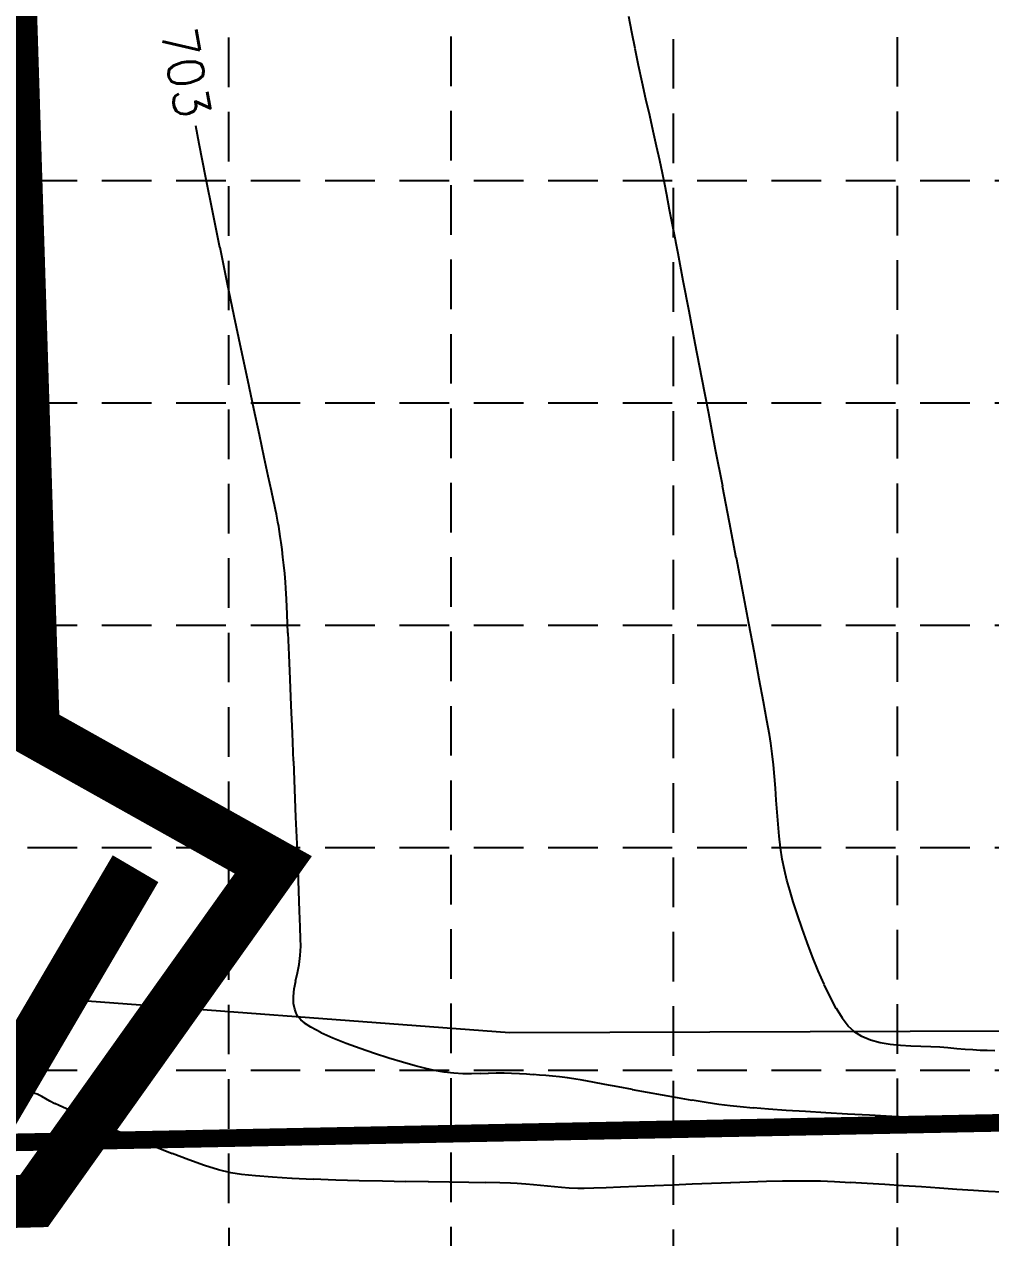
# Model space of a CAD drawing. Extents: x 5513 to 6525, y 3862 to 5479.
# Drawn here: x 6222.9 to 6332.5, y 4475 to 4612.6 of the extents above; entities that cross this region are included whole.
import ezdxf

# ---------------------------------------------------------------- set-up
doc = ezdxf.new("R2010")
doc.units = 0
doc.header["$LTSCALE"] = 50
doc.header["$MEASUREMENT"] = 0
for name, pattern in [('DAREA', [0.45, 0.35, -0.1]), ('DASH', [0.375, 0.25, -0.125]), ('HIDDEN', [0.375, 0.25, -0.125])]:
    doc.linetypes.add(name, pattern=pattern)
for name, color, linetype in [('C-DRNA-E', 11, 'DAREA'), ('CONT-MNR', 14, 'Continuous'), ('GRID', 254, 'HIDDEN'), ('LIMITS OF DISTURBANCE', 1, 'DASH'), ('SILT FENCE', 200, 'Continuous'), ('SRF-FLT', 7, 'Continuous'), ('v-prop-line', 3, 'Continuous'), ('v-topo-break', 150, 'Continuous')]:
    doc.layers.add(name, color=color, linetype=linetype)
doc.styles.add('L80', font='simplex', dxfattribs={"height": 4})

msp = doc.modelspace()

# ---------------------------------------------------------------- linework, layer by layer
at = {"layer": 'C-DRNA-E', "color": 7, "const_width": 2, "flags": 128}
msp.add_lwpolyline([(5728.77, 4476.01), (6423.84, 4489.8), (6414.53, 5124.61), (6036.52, 5117.29), (6006.42, 5046.81), (5930.42, 4919.4)], dxfattribs=at)
at = {"layer": 'CONT-MNR', "color": 42, "extrusion": (0.982945, 0.183898, 0), "elevation": 7032.57}
msp.add_lwpolyline([(3375.99, 702), (3377.82, 702)], dxfattribs=at)
at = {"layer": 'CONT-MNR', "color": 42, "extrusion": (0.980605, 0.195994, 0), "elevation": 7073.63}
msp.add_lwpolyline([(3287.19, 702), (3289.09, 702)], dxfattribs=at)
at = {"layer": 'CONT-MNR', "color": 42}
for points, elevation in [([(6292.56, 4607.92), (6292.16, 4609.82)], 702), ([(6242.74, 4599.02), (6242.35, 4601.07)], 703), ([(6295.52, 4594.42), (6295.27, 4595.7)], 702), ([(6295.75, 4593.26), (6295.52, 4594.42)], 702), ([(6297.03, 4586.58), (6296.51, 4589.28)], 702), ([(6245.9, 4583.32), (6245.09, 4587.27)], 703), ([(6246.7, 4579.47), (6245.9, 4583.32)], 703), ([(6250.11, 4563.47), (6249.56, 4566.04)], 703), ([(6302.1, 4560.2), (6301.3, 4564.34)], 702), ([(6251.38, 4557.53), (6251.27, 4558.09)], 703), ([(6251.48, 4557.04), (6251.38, 4557.53)], 703), ([(6251.66, 4556.13), (6251.57, 4556.59)], 703), ([(6251.75, 4555.64), (6251.66, 4556.13)], 703), ([(6251.93, 4554.5), (6251.84, 4555.08)], 703), ([(6303.64, 4552.1), (6302.88, 4556.1)], 702), ([(6252.13, 4553.03), (6252.03, 4553.81)], 703), ([(6252.23, 4552.17), (6252.13, 4553.03)], 703), ([(6252.56, 4548.64), (6252.51, 4549.33)], 703), ([(6305.06, 4544.64), (6304.37, 4548.26)], 702), ([(6305.69, 4541.31), (6305.06, 4544.64)], 702), ([(6253.04, 4538.31), (6252.92, 4541.07)], 703), ([(6306.73, 4535.75), (6306.25, 4538.32)], 702), ([(6253.44, 4529.02), (6253.3, 4532.21)], 703), ([(6307.56, 4531.07), (6307.39, 4532.06)], 702), ([(6308.07, 4525.96), (6307.97, 4527.3)], 702), ([(6253.83, 4519.65), (6253.7, 4522.67)], 703), ([(6308.51, 4520.52), (6308.38, 4521.87)], 702), ([(6308.67, 4519.2), (6308.51, 4520.52)], 702), ([(6309.37, 4515.52), (6309.09, 4516.69)], 702), ([(6254.23, 4508.86), (6254.18, 4510.21)], 703), ([(6311.67, 4508.46), (6311.1, 4510.06)], 702), ([(6254.24, 4508.03), (6254.23, 4508.86)], 703), ([(6254.05, 4505.98), (6254.19, 4506.98)], 703), ([(6312.94, 4505.25), (6312.29, 4506.84)], 702), ([(6314.3, 4502.28), (6313.61, 4503.71)], 702), ([(6253.57, 4500.91), (6253.44, 4501.54)], 703), ([(6314.98, 4500.99), (6314.3, 4502.28)], 702), ([(6253.74, 4500.45), (6253.57, 4500.91)], 703), ([(6256.53, 4498.24), (6255.4, 4498.85)], 703), ([(6319.95, 4497.08), (6318.87, 4497.37)], 702), ([(6260.98, 4496.42), (6259.38, 4497.01)], 703), ([(6322.26, 4496.76), (6321.09, 4496.88)], 702), ([(6323.43, 4496.69), (6322.26, 4496.76)], 702), ([(6328.67, 4496.41), (6327.64, 4496.52)], 702), ([(6329.59, 4496.33), (6328.67, 4496.41)], 702), ([(6331.28, 4496.23), (6330.45, 4496.27)], 702), ([(6332.1, 4496.2), (6331.28, 4496.23)], 702), ([(6267.21, 4494.48), (6265.79, 4494.88)], 703), ([(6270.53, 4493.75), (6269.43, 4493.94)], 703), ([(6272.63, 4493.58), (6271.6, 4493.64)], 703), ([(6273.62, 4493.57), (6272.63, 4493.58)], 703), ([(6275.52, 4493.61), (6274.59, 4493.58)], 703), ([(6280.61, 4493.47), (6279.86, 4493.52)], 703), ([(6282.04, 4493.36), (6281.33, 4493.42)], 703), ([(6284.48, 4493.1), (6283.59, 4493.21)], 703), ([(6286.17, 4492.83), (6285.2, 4492.99)], 703), ([(6287.37, 4492.61), (6286.17, 4492.83)], 703), ([(6290.26, 4492.08), (6288.74, 4492.36)], 703), ([(6223.97, 4491.39), (6223.42, 4491.46)], 704), ([(6224.45, 4491.22), (6223.97, 4491.39)], 704), ([(6226.36, 4490.18), (6225.81, 4490.45)], 704), ([(6295.28, 4491.15), (6293.56, 4491.46)], 703), ([(6227.7, 4489.59), (6226.84, 4489.97)], 704), ([(6302.93, 4489.93), (6301.65, 4490.1)], 703), ([(6305.55, 4489.69), (6304.08, 4489.82)], 703), ([(6311.48, 4489.28), (6309.29, 4489.42)], 703), ([(6316.25, 4489), (6313.81, 4489.14)], 703), ([(6318.75, 4488.86), (6316.25, 4489)], 703), ([(6326.15, 4488.48), (6323.74, 4488.6)], 703), ([(6328.45, 4488.36), (6326.15, 4488.48)], 703), ([(6239.66, 4484.51), (6237.7, 4485.29)], 704), ([(6247.52, 4482.15), (6246.3, 4482.35)], 704), ([(6249.13, 4481.98), (6247.52, 4482.15)], 704), ([(6251.06, 4481.83), (6249.13, 4481.98)], 704), ([(6255.66, 4481.6), (6253.26, 4481.71)], 704), ([(6260.86, 4481.44), (6258.21, 4481.52)], 704), ([(6263.53, 4481.38), (6260.86, 4481.44)], 704), ([(6275.23, 4481.22), (6273.31, 4481.24)], 704), ([(6280.64, 4480.99), (6279.76, 4481.07)], 704), ([(6281.45, 4480.91), (6280.64, 4480.99)], 704), ([(6282.23, 4480.82), (6281.45, 4480.91)], 704), ([(6283.01, 4480.74), (6282.23, 4480.82)], 704), ([(6284.69, 4480.61), (6283.82, 4480.67)], 704), ([(6288.87, 4480.64), (6287.49, 4480.6)], 704), ([(6296.46, 4480.95), (6294.35, 4480.86)], 704), ([(6298.64, 4481.04), (6296.46, 4480.95)], 704), ([(6305.1, 4481.28), (6303, 4481.21)], 704), ([(6307.07, 4481.34), (6305.1, 4481.28)], 704), ([(6310.47, 4481.41), (6308.88, 4481.39)], 704), ([(6313.19, 4481.38), (6311.8, 4481.41)], 704), ([(6320.49, 4481), (6318.49, 4481.12)], 704), ([(6326.68, 4480.6), (6324.63, 4480.74)], 704), ([(6330.54, 4480.34), (6328.66, 4480.46)], 704), ([(6332.26, 4480.22), (6330.54, 4480.34)], 704), ([(6333.8, 4480.13), (6332.26, 4480.22)], 704)]:
    msp.add_lwpolyline(points, dxfattribs=dict(at, elevation=elevation))
at = {"layer": 'CONT-MNR', "color": 42, "extrusion": (0.977308, 0.211823, 0), "elevation": 7125.84}
msp.add_lwpolyline([(3168.49, 702), (3170.45, 702)], dxfattribs=at)
at = {"layer": 'CONT-MNR', "color": 42, "extrusion": (0.976287, 0.216481, 0), "elevation": 7140.86}
msp.add_lwpolyline([(3132.53, 702), (3134.48, 702)], dxfattribs=at)
at = {"layer": 'CONT-MNR', "color": 42, "extrusion": (0.975669, 0.219249, 0), "elevation": 7149.72}
msp.add_lwpolyline([(3110.36, 702), (3112.27, 702)], dxfattribs=at)
at = {"layer": 'CONT-MNR', "color": 42, "extrusion": (0.97547, 0.220133, 0), "elevation": 7152.54}
msp.add_lwpolyline([(3102.04, 702), (3103.88, 702)], dxfattribs=at)
at = {"layer": 'CONT-MNR', "color": 42, "extrusion": (0.975733, 0.218965, 0), "elevation": 7148.82}
msp.add_lwpolyline([(3108.85, 702), (3110.6, 702)], dxfattribs=at)
at = {"layer": 'CONT-MNR', "color": 42, "extrusion": (0.981338, 0.192291, 0), "elevation": 7010.59}
msp.add_lwpolyline([(3308.85, 703), (3312.77, 703)], dxfattribs=at)
at = {"layer": 'CONT-MNR', "color": 42, "extrusion": (0.97654, 0.215334, 0), "elevation": 7137.2}
msp.add_lwpolyline([(3133.79, 702), (3135.42, 702)], dxfattribs=at)
at = {"layer": 'CONT-MNR', "color": 42, "extrusion": (0.978035, 0.20844, 0), "elevation": 7114.92}
msp.add_lwpolyline([(3182.57, 702), (3184.06, 702)], dxfattribs=at)
at = {"layer": 'CONT-MNR', "color": 42, "extrusion": (0.980594, 0.196048, 0), "elevation": 7023.21}
msp.add_lwpolyline([(3277.96, 703), (3281.97, 703)], dxfattribs=at)
at = {"layer": 'CONT-MNR', "color": 42, "extrusion": (0.981978, 0.188998, 0), "elevation": 7050.4}
msp.add_lwpolyline([(3318.83, 702), (3320.6, 702)], dxfattribs=at)
at = {"layer": 'CONT-MNR', "color": 42, "extrusion": (0.979971, 0.199139, 0), "elevation": 7033.51}
msp.add_lwpolyline([(3251.75, 703), (3255.79, 703)], dxfattribs=at)
at = {"layer": 'CONT-MNR', "color": 42, "extrusion": (0.981964, 0.189069, 0), "elevation": 7050.64}
msp.add_lwpolyline([(3316.03, 702), (3318.32, 702)], dxfattribs=at)
at = {"layer": 'CONT-MNR', "color": 42, "extrusion": (0.981977, 0.189001, 0), "elevation": 7050.41}
msp.add_lwpolyline([(3310.62, 702), (3313.77, 702)], dxfattribs=at)
at = {"layer": 'CONT-MNR', "color": 42, "extrusion": (0.981994, 0.188911, 0), "elevation": 7050.1}
msp.add_lwpolyline([(3307.79, 702), (3311.27, 702)], dxfattribs=at)
at = {"layer": 'CONT-MNR', "color": 42, "extrusion": (0.982017, 0.188791, 0), "elevation": 7049.7}
msp.add_lwpolyline([(3304.9, 702), (3308.65, 702)], dxfattribs=at)
at = {"layer": 'CONT-MNR', "color": 42, "extrusion": (0.978603, 0.205757, 0), "elevation": 7055.3}
msp.add_lwpolyline([(3192.38, 703), (3196.18, 703)], dxfattribs=at)
at = {"layer": 'CONT-MNR', "color": 42, "extrusion": (0.978269, 0.207341, 0), "elevation": 7060.46}
msp.add_lwpolyline([(3177.36, 703), (3180.96, 703)], dxfattribs=at)
at = {"layer": 'CONT-MNR', "color": 42, "extrusion": (0.982046, 0.188643, 0), "elevation": 7049.2}
msp.add_lwpolyline([(3302, 702), (3305.96, 702)], dxfattribs=at)
at = {"layer": 'CONT-MNR', "color": 42, "extrusion": (0.977982, 0.208689, 0), "elevation": 7064.83}
msp.add_lwpolyline([(3164.29, 703), (3167.63, 703)], dxfattribs=at)
at = {"layer": 'CONT-MNR', "color": 42, "extrusion": (0.98208, 0.188463, 0), "elevation": 7048.6}
msp.add_lwpolyline([(3299.18, 702), (3303.29, 702)], dxfattribs=at)
at = {"layer": 'CONT-MNR', "color": 42, "extrusion": (0.97774, 0.209821, 0), "elevation": 7068.49}
msp.add_lwpolyline([(3153.11, 703), (3156.12, 703)], dxfattribs=at)
at = {"layer": 'CONT-MNR', "color": 42, "extrusion": (0.982122, 0.188248, 0), "elevation": 7047.87}
msp.add_lwpolyline([(3296.53, 702), (3300.73, 702)], dxfattribs=at)
at = {"layer": 'CONT-MNR', "color": 42, "extrusion": (0.977403, 0.211385, 0), "elevation": 7073.52}
msp.add_lwpolyline([(3136.98, 703), (3139.17, 703)], dxfattribs=at)
at = {"layer": 'CONT-MNR', "color": 42, "extrusion": (0.977347, 0.211643, 0), "elevation": 7074.35}
msp.add_lwpolyline([(3133.43, 703), (3135.12, 703)], dxfattribs=at)
at = {"layer": 'CONT-MNR', "color": 42, "extrusion": (0.977482, 0.21102, 0), "elevation": 7072.35}
msp.add_lwpolyline([(3136.81, 703), (3137.94, 703)], dxfattribs=at)
at = {"layer": 'CONT-MNR', "color": 42, "extrusion": (0.982231, 0.187676, 0), "elevation": 7045.95}
msp.add_lwpolyline([(3292.24, 702), (3296.42, 702)], dxfattribs=at)
at = {"layer": 'CONT-MNR', "color": 42, "extrusion": (0.978475, 0.206364, 0), "elevation": 7057.34}
msp.add_lwpolyline([(3169.94, 703), (3170.45, 703)], dxfattribs=at)
at = {"layer": 'CONT-MNR', "color": 42, "extrusion": (0.979698, 0.200479, 0), "elevation": 7038.16}
msp.add_lwpolyline([(3210.77, 703), (3211.23, 703)], dxfattribs=at)
at = {"layer": 'CONT-MNR', "color": 42, "extrusion": (0.987132, 0.159907, 0), "elevation": 6899.79}
msp.add_lwpolyline([(3496.75, 703), (3497.31, 703)], dxfattribs=at)
at = {"layer": 'CONT-MNR', "color": 42, "extrusion": (0.990376, 0.138405, 0), "elevation": 6822.12}
msp.add_lwpolyline([(3644.67, 703), (3645.37, 703)], dxfattribs=at)
at = {"layer": 'CONT-MNR', "color": 42, "extrusion": (0.993856, 0.11068, 0), "elevation": 6717.65}
msp.add_lwpolyline([(3831.29, 703), (3832.21, 703)], dxfattribs=at)
at = {"layer": 'CONT-MNR', "color": 42, "extrusion": (0.995061, 0.099269, 0), "elevation": 6673.25}
msp.add_lwpolyline([(3907.16, 703), (3908.12, 703)], dxfattribs=at)
at = {"layer": 'CONT-MNR', "color": 42, "extrusion": (0.982395, 0.186815, 0), "elevation": 7043.07}
msp.add_lwpolyline([(3290.43, 702), (3294.34, 702)], dxfattribs=at)
at = {"layer": 'CONT-MNR', "color": 42, "extrusion": (0.996286, 0.086105, 0), "elevation": 6621.01}
msp.add_lwpolyline([(3994.06, 703), (3995.04, 703)], dxfattribs=at)
at = {"layer": 'CONT-MNR', "color": 42, "extrusion": (0.998644, 0.052057, 0), "elevation": 6480.87}
msp.add_lwpolyline([(4215.75, 703), (4216.99, 703)], dxfattribs=at)
at = {"layer": 'CONT-MNR', "color": 42, "extrusion": (0.998824, 0.048484, 0), "elevation": 6465.74}
msp.add_lwpolyline([(4237.19, 703), (4238.91, 703)], dxfattribs=at)
at = {"layer": 'CONT-MNR', "color": 42, "extrusion": (0.998914, 0.046582, 0), "elevation": 6457.66}
msp.add_lwpolyline([(4247.35, 703), (4249.49, 703)], dxfattribs=at)
at = {"layer": 'CONT-MNR', "color": 42, "extrusion": (0.998971, 0.045356, 0), "elevation": 6452.45}
msp.add_lwpolyline([(4252.79, 703), (4255.28, 703)], dxfattribs=at)
at = {"layer": 'CONT-MNR', "color": 42, "extrusion": (0.982869, 0.184308, 0), "elevation": 7034.66}
msp.add_lwpolyline([(3298.28, 702), (3301.32, 702)], dxfattribs=at)
at = {"layer": 'CONT-MNR', "color": 42, "extrusion": (0.999043, 0.043738, 0), "elevation": 6445.55}
msp.add_lwpolyline([(4257.49, 703), (4260.47, 703)], dxfattribs=at)
at = {"layer": 'CONT-MNR', "color": 42, "extrusion": (0.983629, 0.180204, 0), "elevation": 7020.84}
msp.add_lwpolyline([(3322.85, 702), (3325, 702)], dxfattribs=at)
at = {"layer": 'CONT-MNR', "color": 42, "extrusion": (0.99907, 0.04311, 0), "elevation": 6442.87}
msp.add_lwpolyline([(4258.42, 703), (4261.54, 703)], dxfattribs=at)
at = {"layer": 'CONT-MNR', "color": 42, "extrusion": (0.984453, 0.175649, 0), "elevation": 7005.38}
msp.add_lwpolyline([(3353.71, 702), (3355.32, 702)], dxfattribs=at)
at = {"layer": 'CONT-MNR', "color": 42, "extrusion": (0.990992, 0.133924, 0), "elevation": 6857.56}
msp.add_lwpolyline([(3644.31, 702), (3645.52, 702)], dxfattribs=at)
at = {"layer": 'CONT-MNR', "color": 42, "extrusion": (0.99912, 0.041931, 0), "elevation": 6437.85}
msp.add_lwpolyline([(4259.61, 703), (4262.82, 703)], dxfattribs=at)
at = {"layer": 'CONT-MNR', "color": 42, "extrusion": (0.994344, 0.106208, 0), "elevation": 6753.15}
msp.add_lwpolyline([(3833.05, 702), (3834.32, 702)], dxfattribs=at)
at = {"layer": 'CONT-MNR', "color": 42, "extrusion": (0.996184, 0.087279, 0), "elevation": 6679.04}
msp.add_lwpolyline([(3959.47, 702), (3960.78, 702)], dxfattribs=at)
at = {"layer": 'CONT-MNR', "color": 42, "extrusion": (0.999147, 0.041303, 0), "elevation": 6435.17}
msp.add_lwpolyline([(4260.51, 703), (4263.66, 703)], dxfattribs=at)
at = {"layer": 'CONT-MNR', "color": 42, "extrusion": (0.997456, 0.071292, 0), "elevation": 6614.69}
msp.add_lwpolyline([(4063.37, 702), (4064.73, 702)], dxfattribs=at)
at = {"layer": 'CONT-MNR', "color": 42, "extrusion": (0.997328, 0.073049, 0), "elevation": 6621.84}
msp.add_lwpolyline([(4050.34, 702), (4051.71, 702)], dxfattribs=at)
at = {"layer": 'CONT-MNR', "color": 42, "extrusion": (0.996707, 0.081091, 0), "elevation": 6654.29}
msp.add_lwpolyline([(3995.43, 702), (3996.79, 702)], dxfattribs=at)
at = {"layer": 'CONT-MNR', "color": 42, "extrusion": (0.99921, 0.039733, 0), "elevation": 6428.47}
msp.add_lwpolyline([(4264.77, 703), (4267.59, 703)], dxfattribs=at)
at = {"layer": 'CONT-MNR', "color": 42, "extrusion": (0.989181, 0.146702, 0), "elevation": 6903.39}
msp.add_lwpolyline([(3543.52, 702), (3544.82, 702)], dxfattribs=at)
at = {"layer": 'CONT-MNR', "color": 42, "extrusion": (0.982681, 0.185303, 0), "elevation": 7036.78}
msp.add_lwpolyline([(3269.37, 702), (3270.62, 702)], dxfattribs=at)
at = {"layer": 'CONT-MNR', "color": 42, "extrusion": (0.999254, 0.038627, 0), "elevation": 6423.74}
msp.add_lwpolyline([(4269.32, 703), (4271.88, 703)], dxfattribs=at)
at = {"layer": 'CONT-MNR', "color": 42, "extrusion": (0.961624, 0.274371, 0), "elevation": 7306.17}
msp.add_lwpolyline([(2609.94, 702), (2611.13, 702)], dxfattribs=at)
at = {"layer": 'CONT-MNR', "color": 42, "extrusion": (0.999312, 0.037083, 0), "elevation": 6417.14}
msp.add_lwpolyline([(4277.02, 703), (4279.24, 703)], dxfattribs=at)
at = {"layer": 'CONT-MNR', "color": 42, "extrusion": (0.956336, 0.292271, 0), "elevation": 7353.61}
msp.add_lwpolyline([(2471.74, 702), (2473.12, 702)], dxfattribs=at)
at = {"layer": 'CONT-MNR', "color": 42, "extrusion": (0.9514, 0.307957, 0), "elevation": 7393.26}
msp.add_lwpolyline([(2348.96, 702), (2350.48, 702)], dxfattribs=at)
at = {"layer": 'CONT-MNR', "color": 42, "extrusion": (0.999398, 0.034691, 0), "elevation": 6406.88}
msp.add_lwpolyline([(4290.54, 703), (4292.37, 703)], dxfattribs=at)
at = {"layer": 'CONT-MNR', "color": 42, "extrusion": (0.946342, 0.323166, 0), "elevation": 7429.96}
msp.add_lwpolyline([(2228.53, 702), (2230.16, 702)], dxfattribs=at)
at = {"layer": 'CONT-MNR', "color": 42, "extrusion": (0.934287, 0.356523, 0), "elevation": 7504.28}
msp.add_lwpolyline([(1960.21, 702), (1961.94, 702)], dxfattribs=at)
at = {"layer": 'CONT-MNR', "color": 42, "extrusion": (0.998768, -0.049621, 0), "elevation": 6022.85}
msp.add_lwpolyline([(4811.77, 703), (4812.82, 703)], dxfattribs=at)
at = {"layer": 'CONT-MNR', "color": 42, "extrusion": (0.981625, -0.190821, 0), "elevation": 5279.3}
msp.add_lwpolyline([(5615.6, 703), (5616.58, 703)], dxfattribs=at)
at = {"layer": 'CONT-MNR', "color": 42, "extrusion": (0.983669, -0.17999, 0), "elevation": 5340.85}
msp.add_lwpolyline([(5555.22, 703), (5556.12, 703)], dxfattribs=at)
at = {"layer": 'CONT-MNR', "color": 42, "extrusion": (0.978506, -0.206221, 0), "elevation": 5190.41}
msp.add_lwpolyline([(5696.91, 703), (5697.86, 703)], dxfattribs=at)
at = {"layer": 'CONT-MNR', "color": 42, "extrusion": (0.916108, 0.400931, 0), "elevation": 7589.63}
msp.add_lwpolyline([(1594.57, 702), (1596.24, 702)], dxfattribs=at)
at = {"layer": 'CONT-MNR', "color": 42, "extrusion": (0.994508, -0.104664, 0), "elevation": 5747.84}
msp.add_lwpolyline([(5132.13, 703), (5132.98, 703)], dxfattribs=at)
at = {"layer": 'CONT-MNR', "color": 42, "extrusion": (0.999581, 0.028934, 0), "elevation": 6381.07}
msp.add_lwpolyline([(4318.72, 703), (4319.53, 703)], dxfattribs=at)
at = {"layer": 'CONT-MNR', "color": 42, "extrusion": (0.885167, 0.465273, 0), "elevation": 7629.54}
msp.add_lwpolyline([(1073.62, 703), (1073.96, 703)], dxfattribs=at)
at = {"layer": 'CONT-MNR', "color": 42, "extrusion": (0.848408, 0.529342, 0), "elevation": 7687.98}
msp.add_lwpolyline([(507.35, 703), (507.52, 703)], dxfattribs=at)
at = {"layer": 'CONT-MNR', "color": 42, "extrusion": (0.81065, 0.585532, 0), "elevation": 7704.69}
msp.add_lwpolyline([(-14.11, 703), (-13.97, 703)], dxfattribs=at)
at = {"layer": 'CONT-MNR', "color": 42, "extrusion": (0.741925, 0.670482, 0), "elevation": 7657.15}
msp.add_lwpolyline([(-854.95, 703), (-854.65, 703)], dxfattribs=at)
at = {"layer": 'CONT-MNR', "color": 42, "extrusion": (0.851769, 0.523918, 0), "elevation": 7737.06}
msp.add_lwpolyline([(523.97, 702), (525.27, 702)], dxfattribs=at)
at = {"layer": 'CONT-MNR', "color": 42, "extrusion": (0.799818, 0.600242, 0), "elevation": 7752.4}
msp.add_lwpolyline([(-192.96, 702), (-191.84, 702)], dxfattribs=at)
at = {"layer": 'CONT-MNR', "color": 42, "extrusion": (-0.647961, -0.761673, 0), "elevation": -7479.81}
msp.add_lwpolyline([(1848.63, 703), (1848.09, 703)], dxfattribs=at)
at = {"layer": 'CONT-MNR', "color": 42, "extrusion": (0.553765, 0.832673, 0), "elevation": 7210.09}
msp.add_lwpolyline([(-2717.4, 703), (-2716.53, 703)], dxfattribs=at)
at = {"layer": 'CONT-MNR', "color": 42, "extrusion": (0.700228, 0.713919, 0), "elevation": 7634.79}
msp.add_lwpolyline([(-1359.95, 702), (-1359.04, 702)], dxfattribs=at)
at = {"layer": 'CONT-MNR', "color": 42, "extrusion": (-0.41624, -0.909255, 0), "elevation": -6694.26}
msp.add_lwpolyline([(3817.92, 703), (3816.44, 703)], dxfattribs=at)
at = {"layer": 'CONT-MNR', "color": 42, "extrusion": (-0.376281, -0.926505, 0), "elevation": -6521.79}
msp.add_lwpolyline([(4107.21, 703), (4105.59, 703)], dxfattribs=at)
at = {"layer": 'CONT-MNR', "color": 42, "extrusion": (-0.53488, -0.844928, 0), "elevation": -7179.61}
msp.add_lwpolyline([(2932.37, 702), (2931.32, 702)], dxfattribs=at)
at = {"layer": 'CONT-MNR', "color": 42, "extrusion": (-0.38619, -0.922419, 0), "elevation": -6588.75}
msp.add_lwpolyline([(4091.81, 702), (4090.73, 702)], dxfattribs=at)
at = {"layer": 'CONT-MNR', "color": 42, "extrusion": (-0.323314, -0.946292, 0), "elevation": -6279.19}
msp.add_lwpolyline([(4472.69, 703), (4470.96, 703)], dxfattribs=at)
at = {"layer": 'CONT-MNR', "color": 42, "extrusion": (-0.3037, -0.952768, 0), "elevation": -6185.47}
msp.add_lwpolyline([(4603.14, 703), (4601.43, 703)], dxfattribs=at)
at = {"layer": 'CONT-MNR', "color": 42, "extrusion": (-0.170383, -0.985378, 0), "elevation": -5508.13}
msp.add_lwpolyline([(5462.47, 702), (5461.32, 702)], dxfattribs=at)
at = {"layer": 'CONT-MNR', "color": 42, "extrusion": (-0.029707, -0.999559, 0), "elevation": -4682.56}
msp.add_lwpolyline([(6188.21, 702), (6187.06, 702)], dxfattribs=at)
at = {"layer": 'CONT-MNR', "color": 42, "extrusion": (-0.022609, -0.999744, 0), "elevation": -4638.5}
msp.add_lwpolyline([(6222.41, 702), (6221.3, 702)], dxfattribs=at)
at = {"layer": 'CONT-MNR', "color": 42, "extrusion": (-0.037061, -0.999313, 0), "elevation": -4727.98}
msp.add_lwpolyline([(6155.72, 702), (6154.69, 702)], dxfattribs=at)
at = {"layer": 'CONT-MNR', "color": 42, "extrusion": (-0.079357, -0.996846, 0), "elevation": -4984.49}
msp.add_lwpolyline([(5950.86, 702), (5949.93, 702)], dxfattribs=at)
at = {"layer": 'CONT-MNR', "color": 42, "extrusion": (-0.069518, -0.997581, 0), "elevation": -4925.48}
msp.add_lwpolyline([(6002.56, 702), (6001.7, 702)], dxfattribs=at)
at = {"layer": 'CONT-MNR', "color": 42, "extrusion": (-0.032939, -0.999457, 0), "elevation": -4702.33}
msp.add_lwpolyline([(6181.43, 702), (6180.57, 702)], dxfattribs=at)
at = {"layer": 'CONT-MNR', "color": 42, "extrusion": (-0.286027, -0.958222, 0), "elevation": -6099.28}
msp.add_lwpolyline([(4718.36, 703), (4716.75, 703)], dxfattribs=at)
at = {"layer": 'CONT-MNR', "color": 42, "extrusion": (-0.249182, -0.968457, 0), "elevation": -5914.39}
msp.add_lwpolyline([(4950.85, 703), (4949.58, 703)], dxfattribs=at)
at = {"layer": 'CONT-MNR', "color": 42, "extrusion": (-0.22319, -0.974775, 0), "elevation": -5779.86}
msp.add_lwpolyline([(5108.28, 703), (5107.27, 703)], dxfattribs=at)
at = {"layer": 'CONT-MNR', "color": 42, "extrusion": (-0.107954, -0.994156, 0), "elevation": -5144.42}
msp.add_lwpolyline([(5749.84, 703), (5748.76, 703)], dxfattribs=at)
at = {"layer": 'CONT-MNR', "color": 42, "extrusion": (0.017162, -0.999853, 0), "elevation": -4385.24}
msp.add_lwpolyline([(6350.78, 703), (6349.82, 703)], dxfattribs=at)
at = {"layer": 'CONT-MNR', "color": 42, "extrusion": (0.028694, -0.999588, 0), "elevation": -4311.69}
msp.add_lwpolyline([(6402.78, 703), (6401.88, 703)], dxfattribs=at)
at = {"layer": 'CONT-MNR', "color": 42, "extrusion": (0.008056, -0.999968, 0), "elevation": -4442.93}
msp.add_lwpolyline([(6313.31, 703), (6312.43, 703)], dxfattribs=at)
at = {"layer": 'CONT-MNR', "color": 42, "extrusion": (-0.032281, -0.999479, 0), "elevation": -4693.94}
msp.add_lwpolyline([(6129.83, 703), (6128.98, 703)], dxfattribs=at)
at = {"layer": 'CONT-MNR', "color": 42, "extrusion": (-0.058582, -0.998283, 0), "elevation": -4853.69}
msp.add_lwpolyline([(6005.03, 703), (6004.13, 703)], dxfattribs=at)
at = {"layer": 'CONT-MNR', "color": 42, "extrusion": (-0.058675, -0.998277, 0), "elevation": -4854.25}
msp.add_lwpolyline([(6005.39, 703), (6004.58, 703)], dxfattribs=at)
at = {"layer": 'CONT-MNR', "color": 42, "extrusion": (-0.069723, -0.997566, 0), "elevation": -4920.44}
msp.add_lwpolyline([(5952.75, 703), (5952.03, 703)], dxfattribs=at)
at = {"layer": 'CONT-MNR', "color": 42, "extrusion": (-0.093755, -0.995595, 0), "elevation": -5062.55}
msp.add_lwpolyline([(5833.84, 703), (5833.1, 703)], dxfattribs=at)
at = {"layer": 'CONT-MNR', "color": 42, "extrusion": (-0.107346, -0.994222, 0), "elevation": -5141.77}
msp.add_lwpolyline([(5764.95, 703), (5764.14, 703)], dxfattribs=at)
at = {"layer": 'CONT-MNR', "color": 42, "extrusion": (-0.14594, -0.989293, 0), "elevation": -5362.15}
msp.add_lwpolyline([(5562.2, 703), (5561.47, 703)], dxfattribs=at)
at = {"layer": 'CONT-MNR', "color": 42, "extrusion": (-0.181745, -0.983346, 0), "elevation": -5560.49}
msp.add_lwpolyline([(5367.54, 703), (5366.14, 703)], dxfattribs=at)
at = {"layer": 'CONT-MNR', "color": 42, "extrusion": (-0.183898, -0.982945, 0), "elevation": -5572.23}
msp.add_lwpolyline([(5358.54, 703), (5356.9, 703)], dxfattribs=at)
at = {"layer": 'CONT-MNR', "color": 42, "extrusion": (-0.182441, -0.983217, 0), "elevation": -5564.28}
msp.add_lwpolyline([(5368.51, 703), (5366.8, 703)], dxfattribs=at)
at = {"layer": 'CONT-MNR', "color": 42, "extrusion": (0.219569, -0.975597, 0), "elevation": -3015.39}
msp.add_lwpolyline([(7057.73, 704), (7057.19, 704)], dxfattribs=at)
at = {"layer": 'CONT-MNR', "color": 42, "extrusion": (-0.459491, -0.888183, 0), "elevation": -6849.1}
msp.add_lwpolyline([(3465.27, 704), (3464.77, 704)], dxfattribs=at)
at = {"layer": 'CONT-MNR', "color": 42, "extrusion": (-0.515571, -0.856847, 0), "elevation": -7057.47}
msp.add_lwpolyline([(3018.87, 704), (3018.35, 704)], dxfattribs=at)
at = {"layer": 'CONT-MNR', "color": 42, "extrusion": (0.502459, 0.864601, 0), "elevation": 7010.66}
msp.add_lwpolyline([(-3126.57, 704), (-3126.02, 704)], dxfattribs=at)
at = {"layer": 'CONT-MNR', "color": 42, "extrusion": (-0.174934, -0.98458, 0), "elevation": -5523.16}
msp.add_lwpolyline([(5414.28, 703), (5412.55, 703)], dxfattribs=at)
at = {"layer": 'CONT-MNR', "color": 42, "extrusion": (-0.168395, -0.98572, 0), "elevation": -5487.09}
msp.add_lwpolyline([(5452.5, 703), (5450.82, 703)], dxfattribs=at)
at = {"layer": 'CONT-MNR', "color": 42, "extrusion": (-0.159199, -0.987247, 0), "elevation": -5436.03}
msp.add_lwpolyline([(5505.01, 703), (5503.42, 703)], dxfattribs=at)
at = {"layer": 'CONT-MNR', "color": 42, "extrusion": (-0.146105, -0.989269, 0), "elevation": -5362.61}
msp.add_lwpolyline([(5578.01, 703), (5576.55, 703)], dxfattribs=at)
at = {"layer": 'CONT-MNR', "color": 42, "extrusion": (-0.400217, -0.916421, 0), "elevation": -6606.79}
msp.add_lwpolyline([(3909.44, 704), (3908.92, 704)], dxfattribs=at)
at = {"layer": 'CONT-MNR', "color": 42, "extrusion": (-0.408195, -0.912895, 0), "elevation": -6640.64}
msp.add_lwpolyline([(3853.9, 704), (3852.6, 704)], dxfattribs=at)
at = {"layer": 'CONT-MNR', "color": 42, "extrusion": (-0.405651, -0.914028, 0), "elevation": -6629.88}
msp.add_lwpolyline([(3873.97, 704), (3872.38, 704)], dxfattribs=at)
at = {"layer": 'CONT-MNR', "color": 42, "extrusion": (-0.100422, -0.994945, 0), "elevation": -5100.19}
msp.add_lwpolyline([(5821.33, 703), (5820.18, 703)], dxfattribs=at)
at = {"layer": 'CONT-MNR', "color": 42, "extrusion": (-0.074847, -0.997195, 0), "elevation": -4949.05}
msp.add_lwpolyline([(5953.58, 703), (5951.82, 703)], dxfattribs=at)
at = {"layer": 'CONT-MNR', "color": 42, "extrusion": (-0.068568, -0.997646, 0), "elevation": -4911.47}
msp.add_lwpolyline([(5986.61, 703), (5984.62, 703)], dxfattribs=at)
at = {"layer": 'CONT-MNR', "color": 42, "extrusion": (-0.06063, -0.99816, 0), "elevation": -4863.69}
msp.add_lwpolyline([(6030.02, 703), (6027.68, 703)], dxfattribs=at)
at = {"layer": 'CONT-MNR', "color": 42, "extrusion": (-0.053644, -0.99856, 0), "elevation": -4821.36}
msp.add_lwpolyline([(6071.37, 703), (6068.85, 703)], dxfattribs=at)
at = {"layer": 'CONT-MNR', "color": 42, "extrusion": (-0.401491, -0.915863, 0), "elevation": -6612.2}
msp.add_lwpolyline([(3905.89, 704), (3904.07, 704)], dxfattribs=at)
at = {"layer": 'CONT-MNR', "color": 42, "extrusion": (-0.39587, -0.918307, 0), "elevation": -6588.13}
msp.add_lwpolyline([(3948.32, 704), (3946.34, 704)], dxfattribs=at)
at = {"layer": 'CONT-MNR', "color": 42, "extrusion": (-0.051869, -0.998654, 0), "elevation": -4810.56}
msp.add_lwpolyline([(6082.41, 703), (6079.93, 703)], dxfattribs=at)
at = {"layer": 'CONT-MNR', "color": 42, "extrusion": (-0.046804, -0.998904, 0), "elevation": -4779.64}
msp.add_lwpolyline([(6113.57, 703), (6111.44, 703)], dxfattribs=at)
at = {"layer": 'CONT-MNR', "color": 42, "extrusion": (-0.044839, -0.998994, 0), "elevation": -4767.61}
msp.add_lwpolyline([(6124.88, 703), (6122.96, 703)], dxfattribs=at)
at = {"layer": 'CONT-MNR', "color": 42, "extrusion": (-0.388618, -0.921399, 0), "elevation": -6556.8}
msp.add_lwpolyline([(4002.22, 704), (4000.14, 704)], dxfattribs=at)
at = {"layer": 'CONT-MNR', "color": 42, "extrusion": (-0.379315, -0.925268, 0), "elevation": -6516.14}
msp.add_lwpolyline([(4070.21, 704), (4068.08, 704)], dxfattribs=at)
at = {"layer": 'CONT-MNR', "color": 42, "extrusion": (-0.3511, -0.936338, 0), "elevation": -6389.77}
msp.add_lwpolyline([(4269.94, 704), (4267.92, 704)], dxfattribs=at)
at = {"layer": 'CONT-MNR', "color": 42, "extrusion": (-0.32873, -0.944424, 0), "elevation": -6286.4}
msp.add_lwpolyline([(4422.6, 704), (4420.72, 704)], dxfattribs=at)
at = {"layer": 'CONT-MNR', "color": 42, "extrusion": (-0.295879, -0.955225, 0), "elevation": -6129.72}
msp.add_lwpolyline([(4638.99, 704), (4637.31, 704)], dxfattribs=at)
at = {"layer": 'CONT-MNR', "color": 42, "extrusion": (0.243428, 0.969919, 0), "elevation": 5868.04}
msp.add_lwpolyline([(-4967.28, 704), (-4965.86, 704)], dxfattribs=at)
at = {"layer": 'CONT-MNR', "color": 42, "extrusion": (-0.056586, -0.998398, 0), "elevation": -4828.37}
msp.add_lwpolyline([(5989.63, 704), (5987.43, 704)], dxfattribs=at)
at = {"layer": 'CONT-MNR', "color": 42, "extrusion": (-0.034217, -0.999414, 0), "elevation": -4693.03}
msp.add_lwpolyline([(6101.21, 704), (6098.65, 704)], dxfattribs=at)
at = {"layer": 'CONT-MNR', "color": 42, "extrusion": (-0.017995, -0.999838, 0), "elevation": -4593.37}
msp.add_lwpolyline([(6184.51, 704), (6181.87, 704)], dxfattribs=at)
at = {"layer": 'CONT-MNR', "color": 42, "extrusion": (-0.01507, -0.999886, 0), "elevation": -4575.26}
msp.add_lwpolyline([(6200.47, 704), (6197.92, 704)], dxfattribs=at)
at = {"layer": 'CONT-MNR', "color": 42, "extrusion": (-0.013105, -0.999914, 0), "elevation": -4563.07}
msp.add_lwpolyline([(6211.85, 704), (6209.45, 704)], dxfattribs=at)
at = {"layer": 'CONT-MNR', "color": 42, "extrusion": (-0.012137, -0.999926, 0), "elevation": -4557.05}
msp.add_lwpolyline([(6218.46, 704), (6216.27, 704)], dxfattribs=at)
at = {"layer": 'CONT-MNR', "color": 42, "extrusion": (-0.014546, -0.999894, 0), "elevation": -4572.03}
msp.add_lwpolyline([(6210.98, 704), (6209.38, 704)], dxfattribs=at)
at = {"layer": 'CONT-MNR', "color": 42, "extrusion": (-0.020431, -0.999791, 0), "elevation": -4608.5}
msp.add_lwpolyline([(6185.17, 704), (6183.96, 704)], dxfattribs=at)
at = {"layer": 'CONT-MNR', "color": 42, "extrusion": (-0.037154, -0.99931, 0), "elevation": -4711.33}
msp.add_lwpolyline([(6107.97, 704), (6107.21, 704)], dxfattribs=at)
at = {"layer": 'CONT-MNR', "color": 42, "extrusion": (-0.070241, -0.99753, 0), "elevation": -4911.1}
msp.add_lwpolyline([(5949.5, 704), (5948.52, 704)], dxfattribs=at)
at = {"layer": 'CONT-MNR', "color": 42, "extrusion": (-0.087786, -0.996139, 0), "elevation": -5015}
msp.add_lwpolyline([(5866.22, 704), (5865.41, 704)], dxfattribs=at)
at = {"layer": 'CONT-MNR', "color": 42, "extrusion": (-0.03836, -0.999264, 0), "elevation": -4718.4}
msp.add_lwpolyline([(6109.16, 704), (6108.19, 704)], dxfattribs=at)
at = {"layer": 'CONT-MNR', "color": 42, "extrusion": (0.021849, -0.999761, 0), "elevation": -4342.15}
msp.add_lwpolyline([(6383.89, 704), (6382.8, 704)], dxfattribs=at)
at = {"layer": 'CONT-MNR', "color": 42, "extrusion": (0.037161, -0.999309, 0), "elevation": -4243.85}
msp.add_lwpolyline([(6452.67, 704), (6451.04, 704)], dxfattribs=at)
at = {"layer": 'CONT-MNR', "color": 42, "extrusion": (0.040044, -0.999198, 0), "elevation": -4225.22}
msp.add_lwpolyline([(6466.73, 704), (6464.89, 704)], dxfattribs=at)
at = {"layer": 'CONT-MNR', "color": 42, "extrusion": (0.041472, -0.99914, 0), "elevation": -4215.97}
msp.add_lwpolyline([(6474.76, 704), (6472.76, 704)], dxfattribs=at)
at = {"layer": 'CONT-MNR', "color": 42, "extrusion": (0.040174, -0.999193, 0), "elevation": -4224.38}
msp.add_lwpolyline([(6475.77, 704), (6473.57, 704)], dxfattribs=at)
at = {"layer": 'CONT-MNR', "color": 42, "extrusion": (0.038069, -0.999275, 0), "elevation": -4238.02}
msp.add_lwpolyline([(6469.03, 704), (6466.86, 704)], dxfattribs=at)
at = {"layer": 'CONT-MNR', "color": 42, "extrusion": (0.023898, -0.999714, 0), "elevation": -4329.34}
msp.add_lwpolyline([(6414.17, 704), (6412.37, 704)], dxfattribs=at)
at = {"layer": 'CONT-MNR', "color": 42, "extrusion": (-0.001356, -0.999999, 0), "elevation": -4489.96}
msp.add_lwpolyline([(6305.72, 704), (6304.39, 704)], dxfattribs=at)
at = {"layer": 'CONT-MNR', "color": 42, "extrusion": (-0.038174, -0.999271, 0), "elevation": -4719.11}
msp.add_lwpolyline([(6139.12, 704), (6137.51, 704)], dxfattribs=at)
at = {"layer": 'CONT-MNR', "color": 42, "extrusion": (-0.04807, -0.998844, 0), "elevation": -4779.68}
msp.add_lwpolyline([(6093.86, 704), (6092.08, 704)], dxfattribs=at)
at = {"layer": 'CONT-MNR', "color": 42, "extrusion": (-0.054955, -0.998489, 0), "elevation": -4821.59}
msp.add_lwpolyline([(6062.68, 704), (6060.76, 704)], dxfattribs=at)
at = {"layer": 'CONT-MNR', "color": 42, "extrusion": (-0.063333, -0.997992, 0), "elevation": -4872.3}
msp.add_lwpolyline([(6026.08, 704), (6024.01, 704)], dxfattribs=at)
at = {"layer": 'CONT-MNR', "color": 42, "extrusion": (-0.065703, -0.997839, 0), "elevation": -4886.6}
msp.add_lwpolyline([(6016.57, 704), (6014.49, 704)], dxfattribs=at)
at = {"layer": 'CONT-MNR', "color": 42, "extrusion": (-0.067659, -0.997708, 0), "elevation": -4898.39}
msp.add_lwpolyline([(6011.02, 704), (6009.03, 704)], dxfattribs=at)
at = {"layer": 'CONT-MNR', "color": 42, "extrusion": (-0.000628254, -1, 0), "elevation": -4484.52}
msp.add_lwpolyline([(6283.59, 704), (6282.85, 704)], dxfattribs=at)
at = {"layer": 'GRID', "color": 253, "linetype": 'HIDDEN', "ltscale": 0.45}
for p, q in [((6246.15, 3989.53), (6246.03, 5452.43)), ((6271.35, 3989.65), (6271.26, 5452.43)), ((6296.55, 3989.35), (6296.48, 5452.43)), ((6322, 3989.58), (6321.81, 5453)), ((5539.82, 4594.89), (6498.25, 4594.89)), ((5539.82, 4569.67), (6498.25, 4569.67)), ((5539.82, 4544.45), (6498.25, 4544.45)), ((5539.82, 4519.23), (6498.25, 4519.23)), ((5539.82, 4494), (6498.25, 4494))]:
    msp.add_line(p, q, dxfattribs=at)
at = {"layer": 'LIMITS OF DISTURBANCE', "const_width": 6}
msp.add_lwpolyline([(5572.94, 5127.47), (5544.79, 5069.15), (5566.76, 5054.06), (5603.83, 5054.74), (5603.83, 5018.38), (5855.58, 5025.04), (5860.92, 4528.11), (5834.73, 4513.84), (5868.47, 4470.16), (6224.01, 4479.15), (6251.13, 4517.26), (6223.92, 4532.51), (6207.07, 5065.3), (6308.13, 5070.35), (6318.95, 5080.45), (6280.74, 5136.71)], close=True, dxfattribs=at)
at = {"layer": 'SILT FENCE', "const_width": 6}
msp.add_lwpolyline([(6235.51, 4516.83), (6218.73, 4488.25), (6216.07, 4489.68), (5871, 4482.84), (5852.47, 4513.96)], dxfattribs=at)
at = {"layer": 'SRF-FLT', "color": 7}
msp.add_polyline3d([(6443.17, 4489.13, 702.12), (6388.95, 4496.84, 701.59), (6334.75, 4498.42, 701.71), (6277.93, 4498.21, 702.63), (6225.47, 4502.16, 703.44)], dxfattribs=at)
at = {"layer": 'v-prop-line', "color": 7}
msp.add_line((6423.84, 4489.8), (5564.72, 4472.75), dxfattribs=at)
at = {"layer": 'v-topo-break', "color": 7}
msp.add_polyline3d([(6443.17, 4489.13, 702.12), (6388.95, 4496.84, 701.59), (6334.75, 4498.42, 701.71), (6277.93, 4498.21, 702.63), (6225.47, 4502.16, 703.44)], dxfattribs=at)

# ---------------------------------------------------------------- texts
at = {"layer": 'CONT-MNR', "color": 42, "insert": (6242.31, 4612.52, 703), "char_height": 4, "width": 15.0476, "attachment_point": 1, "rotation": 280.0221, "style": 'L80'}
msp.add_mtext('\\Fsimplex.shx;\\W1.0000000000;\\T1.0000000000;\\o\\l703', dxfattribs=at)

doc.saveas('drawing.dxf')
